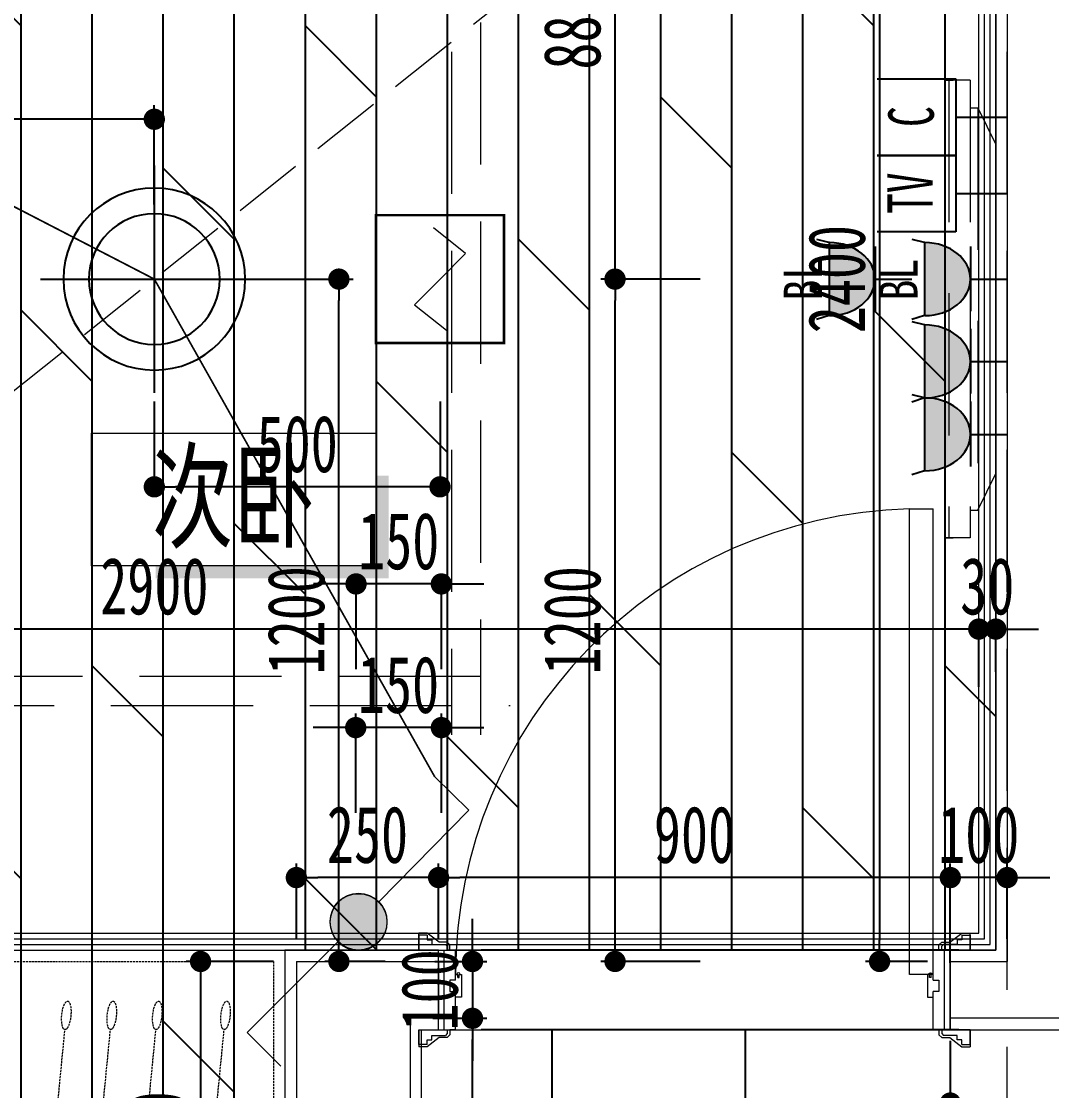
# Model space of a CAD drawing. Header units: millimetres. Extents: x 815519 to 890079, y 147095 to 251022.
# Drawn here: x 871708 to 873520, y 214390 to 216271 of the extents above; entities that cross this region are included whole.
import ezdxf
from ezdxf.enums import TextEntityAlignment as Align

# ---------------------------------------------------------------- set-up
doc = ezdxf.new("R2010")
doc.units = ezdxf.units.MM
doc.header["$LTSCALE"] = 1000
for name, pattern in [('( Hidden )', [0.375, 0.25, -0.125]), ('__DASH', [0.35, 0.25, -0.1]), ('DASH', [0.35, 0.25, -0.1]), ('DASHDOT', [1, 0.5, -0.25, 0, -0.25]), ('HIDDEN2', [0.1875, 0.125, -0.0625])]:
    doc.linetypes.add(name, pattern=pattern)
doc.layers.get('Defpoints').update_dxf_attribs({"color": 1})
for name, color, linetype in [('A-完成面尺寸标注', 53, 'Continuous'), ('EL-插座设备', 11, 'Continuous'), ('EQUIP-消防', 3, 'Continuous'), ('FC-地面分割', 142, 'Continuous'), ('FC-材料分缝', 8, 'Continuous')]:
    doc.layers.add(name, color=color, linetype=linetype)
for name, color, linetype, lineweight in [('A-文字', 50, 'Continuous', 0), ('EL-开关尺寸', 53, 'Continuous', 0), ('EL-开关设备', 140, 'Continuous', 0), ('EL-插座尺寸', 53, 'Continuous', 0), ('EL-线路控制', 11, 'Continuous', 0), ('FC-门槛线', 8, 'Continuous', 0), ('FF-DOOR', 61, 'Continuous', 0), ('FF-固定家具（高位）', 33, 'Continuous', 0), ('FF-活动家具', 33, 'Continuous', 0), ('L-梁', 91, 'DASH', 0), ('RC-天花尺寸', 53, 'Continuous', 0), ('RC-天花灯具', 140, 'Continuous', 0), ('RC-天花灯具尺寸', 53, 'Continuous', 0), ('RC-天花造型', 40, 'Continuous', 0), ('S-WALL', 255, 'Continuous', 0), ('S-装饰完成线', 30, 'Continuous', 0), ('S-门套', 141, 'Continuous', 0)]:
    doc.layers.add(name, color=color, linetype=linetype, lineweight=lineweight)
doc.styles.add('HZ', font='')
doc.styles.get("Standard").update_dxf_attribs({"font": 'gbenor.shx', "bigfont": 'gbcbig.shx'})
doc.styles.add('TH-STYLE1', font='', dxfattribs={"width": 0.7})
doc.styles.add('文字标注', font='')
doc.styles.get('HZ').set_extended_font_data('SimSun')
doc.styles.get('TH-STYLE1').set_extended_font_data('STFangsong')
doc.styles.get('文字标注').set_extended_font_data('SimSun')
doc.dimstyles.new('[布局]1：50', dxfattribs={"dimtxt": 2, "dimasz": 0.75, "dimexe": 0.5, "dimexo": 0.8, "dimgap": 0.5, "dimtad": 1, "dimdec": 0, "dimlfac": 50, "dimrnd": 5, "dimdsep": 46, "dimtxsty": 'TH-STYLE1', "dimblk": 'DOT', "dimcen": 1, "dimdle": 0.5, "dimclrd": 53, "dimclre": 53, "dimclrt": 53, "dimadec": 0, "dimazin": 0, "dimtfac": 1, "dimtdec": 0, "dimtix": 1, "dimtmove": 2, "dimatfit": 3, "dimldrblk": 'HBA_DIMENSION_TICK-天华', "dimfxl": 3, "dimfxlon": 1, "dimarcsym": 0})
doc.dimstyles.new('TH-1：50', dxfattribs={"dimscale": 50, "dimtxt": 2, "dimasz": 0.75, "dimexe": 0.5, "dimexo": 0.8, "dimgap": 0.5, "dimtad": 1, "dimdec": 0, "dimrnd": 5, "dimdsep": 46, "dimtxsty": 'TH-STYLE1', "dimblk": 'DOT', "dimcen": 1, "dimdle": 0.5, "dimclrd": 53, "dimclre": 53, "dimclrt": 2, "dimadec": 0, "dimazin": 2, "dimtfac": 1, "dimtdec": 0, "dimtix": 1, "dimtmove": 2, "dimatfit": 3, "dimldrblk": 'HBA_DIMENSION_TICK-天华', "dimfxl": 3, "dimfxlon": 1, "dimarcsym": 0})
doc.dimstyles.new('TH-[布局]1：50', dxfattribs={"dimscale": 0, "dimtxt": 2, "dimasz": 0.75, "dimexe": 0.3, "dimexo": 0.8, "dimgap": 0.5, "dimtad": 1, "dimdec": 0, "dimrnd": 5, "dimdsep": 46, "dimtxsty": 'TH-STYLE1', "dimblk": 'DOT', "dimcen": 1, "dimdle": 0.5, "dimclrd": 53, "dimclre": 53, "dimclrt": 53, "dimadec": 0, "dimazin": 2, "dimtfac": 1, "dimtdec": 0, "dimtix": 1, "dimtmove": 2, "dimatfit": 3, "dimldrblk": 'HBA_DIMENSION_TICK-天华', "dimfxl": 3, "dimfxlon": 1, "dimarcsym": 0})

# ---------------------------------------------------------------- blocks, each defined once
blk = doc.blocks.new('W')
at = {"layer": 'FF-固定家具（高位）', "linetype": 'DASH', "ltscale": 0.015}
for p, q in [((849720.5, 213437.6), (849689.5, 213757.6)), ((849840.5, 213437.6), (849809.5, 213757.6)), ((849920.5, 213437.6), (849889.5, 213757.6)), ((850000.5, 213437.6), (849969.5, 213757.6)), ((850120.5, 213437.6), (850089.5, 213757.6)), ((850200.5, 213437.6), (850169.5, 213757.6)), ((850280.5, 213437.6), (850249.5, 213757.6)), ((850400.5, 213437.6), (850369.5, 213757.6)), ((850480.5, 213437.6), (850449.5, 213757.6)), ((850560.5, 213437.6), (850529.5, 213757.6)), ((850680.5, 213437.6), (850649.5, 213757.6)), ((850760.5, 213437.6), (850729.5, 213757.6)), ((850840.5, 213437.6), (850809.5, 213757.6)), ((850960.5, 213437.6), (850929.5, 213757.6)), ((851040.5, 213437.6), (851009.5, 213757.6)), ((851120.5, 213437.6), (851089.5, 213757.6)), ((851200.5, 213437.6), (851169.5, 213757.6))]:
    blk.add_line(p, q, dxfattribs=at)
for points in [[(851292.3, 213297.5), (851292.3, 213897.5), (849582.5, 213897.6), (849582.5, 213297.6)], [(851272.3, 213317.5), (851272.3, 213877.5), (849602.5, 213877.6), (849602.5, 213317.6)]]:
    blk.add_lwpolyline(points, close=True, dxfattribs=at)
for points in [[(851272.3, 213607.5), (849602.5, 213607.6)], [(851272.3, 213587.5), (849602.5, 213587.6)]]:
    blk.add_lwpolyline(points, dxfattribs=at)
at = {"layer": 'FF-固定家具（高位）', "linetype": 'DASH', "ltscale": 0.015, "extrusion": (0, 0, -1)}
for centre in [(849687.1, 213782.6), (849807.1, 213782.6), (849887.1, 213782.6), (849967.1, 213782.6), (850087.1, 213782.6), (850167.1, 213782.6), (850247.1, 213782.6), (850367.1, 213782.6), (850447.1, 213782.6), (850527.1, 213782.6), (850647.1, 213782.6), (850727.1, 213782.6), (850807.1, 213782.6), (850927.1, 213782.6), (851007.1, 213782.6), (851087.1, 213782.6), (851167.1, 213782.6), (849722.9, 213412.6), (849842.9, 213412.6), (849922.9, 213412.6), (850002.9, 213412.6), (850122.9, 213412.6), (850202.9, 213412.6), (850282.9, 213412.6), (850402.9, 213412.6), (850482.9, 213412.6), (850562.9, 213412.6), (850682.9, 213412.6), (850762.9, 213412.6), (850842.9, 213412.6), (850962.9, 213412.6), (851042.9, 213412.6), (851122.9, 213412.6), (851202.9, 213412.6)]:
    blk.add_ellipse(centre, major_axis=(-2.4, 25), ratio=0.319095, dxfattribs=at)
blk = doc.blocks.new('A$C59F65D35')
at = {"layer": 'FF-活动家具', "linetype": '( Hidden )'}
for p, q in [((48.5, 58.1), (113.3, 90)), ((691.7, 90), (113.3, 90)), ((756.5, 58.1), (691.7, 90)), ((48.5, 45), (48.5, 58.1)), ((756.5, 58.1), (48.5, 58.1)), ((756.5, 45), (756.5, 58.1)), ((0, 45), (0, 0)), ((805, 45), (0, 45)), ((805, 45), (805, 0)), ((0, 0), (0, 15)), ((805, 7.4), (0, 7.4)), ((805, 0), (805, 15)), ((805, 0), (0, 0))]:
    blk.add_line(p, q, dxfattribs=at)
blk = doc.blocks.new('A$C071256C4')
at = {"layer": 'FF-活动家具', "ltscale": 2, "xscale": -1, "rotation": 180}
blk.add_blockref('A$C59F65D35', (0, 90), dxfattribs=at)
blk = doc.blocks.new('A$C0F4F02FF')
at = {"layer": 'FF-活动家具', "linetype": 'DASH'}
for p, q in [((51.3, 2102.1, 0), (51.3, 0, 0)), ((102.6, 52.1, 0), (102.6, 2052.1, 0)), ((1551.3, 103.4, 0), (0, 103.4, 0)), ((1602.6, 52.1, 0), (0, 52.1, 0))]:
    blk.add_line(p, q, dxfattribs=at)
blk = doc.blocks.new('*U50')
at = {"layer": 'S-门套', "ltscale": 0.3}
for p, q in [((25, 300), (10, 300)), ((10, 270), (10, 300)), ((10, 296), (10, 270)), ((25, 296), (10, 296)), ((10, 270), (10, 296)), ((22.6, 296), (22.6, 296)), ((46.1, 284), (25, 300)), ((25, 296), (25, 288)), ((25, 288), (33, 288)), ((33, 288), (33, 280)), ((60, 284), (46.1, 284)), ((65, 279), (60, 284)), ((10, 270), (60, 270)), ((10, 270), (65, 270)), ((33, 280), (57, 280)), ((45, 130), (45, 270)), ((55, 130), (55, 270)), ((60, 277), (57, 280)), ((60, 270), (60, 277)), ((65, 270), (65, 279)), ((75, 270), (65, 270)), ((75, 217), (75, 270)), ((75, 227), (78.6, 227)), ((78.6, 222), (78.6, 227)), ((81.4, 227), (85, 227)), ((81.4, 222), (81.4, 227)), ((85, 227), (85, 187)), ((65, 217), (65, 197)), ((75, 217), (65, 217)), ((78.6, 222), (81.4, 222)), ((65, 197), (75, 197)), ((75, 130), (75, 197)), ((85, 187), (75, 187)), ((10, 130), (10, 100)), ((10, 130), (60, 130)), ((10, 104), (10, 130)), ((10, 130), (65, 130)), ((10, 130), (10, 104)), ((46.1, 116), (25, 100)), ((33, 112), (33, 120)), ((33, 120), (57, 120)), ((60, 116), (46.1, 116)), ((60, 123), (57, 120)), ((60, 130), (60, 123)), ((65, 121), (60, 116)), ((75, 130), (65, 130)), ((65, 130), (65, 121)), ((25, 104), (10, 104)), ((25, 100), (10, 100)), ((22.6, 104), (22.6, 104)), ((25, 104), (25, 112)), ((25, 112), (33, 112))]:
    blk.add_line(p, q, dxfattribs=at)
blk.add_arc((80, 227), 3, 0, 180, dxfattribs=at)
blk = doc.blocks.new('*U49')
at = {"layer": 'S-门套', "ltscale": 0.3}
for p, q in [((25, 300), (10, 300)), ((10, 270), (10, 300)), ((10, 296), (10, 270)), ((25, 296), (10, 296)), ((10, 270), (10, 296)), ((22.6, 296), (22.6, 296)), ((46.1, 284), (25, 300)), ((25, 296), (25, 288)), ((25, 288), (33, 288)), ((33, 288), (33, 280)), ((60, 284), (46.1, 284)), ((65, 279), (60, 284)), ((10, 270), (60, 270)), ((10, 270), (65, 270)), ((33, 280), (57, 280)), ((45, 130), (45, 270)), ((55, 130), (55, 270)), ((60, 277), (57, 280)), ((60, 270), (60, 277)), ((65, 270), (65, 279)), ((75, 270), (65, 270)), ((75, 217), (75, 270)), ((75, 227), (78.6, 227)), ((78.6, 222), (78.6, 227)), ((81.4, 227), (85, 227)), ((81.4, 222), (81.4, 227)), ((85, 227), (85, 187)), ((65, 217), (65, 197)), ((75, 217), (65, 217)), ((78.6, 222), (81.4, 222)), ((65, 197), (75, 197)), ((75, 130), (75, 197)), ((85, 187), (75, 187)), ((10, 130), (10, 100)), ((10, 130), (60, 130)), ((10, 104), (10, 130)), ((10, 130), (65, 130)), ((10, 130), (10, 104)), ((46.1, 116), (25, 100)), ((33, 112), (33, 120)), ((33, 120), (57, 120)), ((60, 116), (46.1, 116)), ((60, 123), (57, 120)), ((60, 130), (60, 123)), ((65, 121), (60, 116)), ((75, 130), (65, 130)), ((65, 130), (65, 121)), ((25, 104), (10, 104)), ((25, 100), (10, 100)), ((22.6, 104), (22.6, 104)), ((25, 104), (25, 112)), ((25, 112), (33, 112))]:
    blk.add_line(p, q, dxfattribs=at)
blk.add_arc((80, 227), 3, 0, 180, dxfattribs=at)
blk = doc.blocks.new('$DorLib2D$00000001')
for p, q in [((0.45, 0.975), (0.5, 0.975)), ((0.45, 0), (0.45, 0.975)), ((0.5, 0), (0.5, 0.975)), ((0.5, 0), (0.45, 0))]:
    blk.add_line(p, q)
at = {"lineweight": 13}
blk.add_arc((0.475, 0), 0.975, 91.4693, 180, dxfattribs=at)
blk = doc.blocks.new('A$C0A6165FC')
at = {"layer": 'RC-天花灯具', "color": 8, "lineweight": -2}
for p, q in [((200, 400), (200, 0)), ((400, 200), (0, 200))]:
    blk.add_line(p, q, dxfattribs=at)
at = {"layer": 'RC-天花灯具', "lineweight": -2}
blk.add_circle((200, 200), 160, dxfattribs=at)
at = {"layer": 'RC-天花灯具', "color": 8, "lineweight": -2}
blk.add_circle((200, 200), 115, dxfattribs=at)
blk = doc.blocks.new('*U551')
at = {"ltscale": 0.3}
h = blk.add_hatch(color=256, dxfattribs=at)
h.dxf.hatch_style = 1
edge = h.paths.add_edge_path()
edge.add_arc((0, 0), 50, 0, 360)
for p, q in [((195.9, 194.1), (136.6, 253.4)), ((36.2, 34.5), (195.9, 194.1))]:
    blk.add_line(p, q, dxfattribs=at)
blk.add_circle((0, 0), 50, dxfattribs=at)
blk = doc.blocks.new('wgwegwevberr')
at = {"layer": 'L-梁', "linetype": 'DASH'}
blk.add_line((848312.3, 139443.9), (848312.3, 145743.9), dxfattribs=at)
blk = doc.blocks.new('_Dot')
at = {"color": 33, "linetype": 'ByBlock', "lineweight": -2}
blk.add_line((-0.5, 0), (-1, 0), dxfattribs=at)
at = {"color": 33, "linetype": 'ByBlock', "const_width": 0.5}
blk.add_lwpolyline([(-0.25, 0, 1), (0.25, 0, 1)], format="xyb", close=True, dxfattribs=at)
blk = doc.blocks.new('*D1053')
at = {"layer": 'Defpoints', "color": 0, "transparency": 16777216}
for p in [(872752.1, 215817.5), (873441.8, 215817.5), (873421.8, 214617.5, 6.9)]:
    blk.add_point(p, dxfattribs=at)
at = {"layer": 'EL-插座尺寸', "color": 53, "lineweight": -2, "transparency": 16777216}
for p, q in [((872902.1, 215817.5), (872727.1, 215817.5)), ((872752.1, 214655), (872752.1, 215780)), ((872902.1, 214617.5), (872727.1, 214617.5))]:
    blk.add_line(p, q, dxfattribs=at)
at = {"layer": 'EL-插座尺寸', "color": 53, "lineweight": -2, "transparency": 16777216, "xscale": 37.5, "yscale": 37.5, "zscale": 37.5}
for p, rotation in [((872752.1, 215817.5), 90), ((872752.1, 214617.5), 270)]:
    blk.add_blockref('_Dot', p, dxfattribs=dict(at, rotation=rotation))
at = {"layer": 'EL-插座尺寸', "color": 2, "transparency": 16777216, "insert": (872677.1, 215217.5), "char_height": 100, "attachment_point": 5, "rotation": 90, "style": 'TH-STYLE1'}
blk.add_mtext('1200', dxfattribs=at)
blk = doc.blocks.new('HBA_DIMENSION_TICK-天华')
at = {"color": 50, "linetype": 'ByBlock'}
for points in [[(-72.714, 62.307), (-54.906, 79.963), (-12, -0.037), (0, 0)], [(-72.714, -62.307), (-54.906, -79.963), (-12, 0.037), (0, 0)]]:
    blk.add_solid(points, dxfattribs=at)
blk = doc.blocks.new('*D1060')
at = {"layer": 'Defpoints', "color": 0, "transparency": 16777216}
for p in [(873839.3, 214601.5, 6.9), (873341.8, 214517.5), (873341.8, 213985.1)]:
    blk.add_point(p, dxfattribs=at)
at = {"layer": 'EL-插座尺寸', "color": 53, "lineweight": -2, "transparency": 16777216}
for p, q in [((873341.8, 214135.1), (873341.8, 213960.1)), ((873839.3, 214135.1), (873839.3, 213960.1)), ((873801.8, 213985.1), (873379.3, 213985.1))]:
    blk.add_line(p, q, dxfattribs=at)
at = {"layer": 'EL-插座尺寸', "color": 53, "lineweight": -2, "transparency": 16777216, "xscale": 37.5, "yscale": 37.5, "zscale": 37.5, "rotation": 180}
blk.add_blockref('_Dot', (873341.8, 213985.1), dxfattribs=at)
at = {"layer": 'EL-插座尺寸', "color": 53, "lineweight": -2, "transparency": 16777216, "xscale": 37.5, "yscale": 37.5, "zscale": 37.5}
blk.add_blockref('_Dot', (873839.3, 213985.1), dxfattribs=at)
at = {"layer": 'EL-插座尺寸', "color": 2, "transparency": 16777216, "insert": (873616.8, 214066), "char_height": 100, "attachment_point": 5, "style": 'TH-STYLE1'}
blk.add_mtext('EQ', dxfattribs=at)
blk = doc.blocks.new('*D1072')
at = {"layer": 'Defpoints', "color": 0, "transparency": 16777216}
for p in [(872752.1, 216697.5), (873421.8, 216697.5), (873441.8, 215817.5, -6.9)]:
    blk.add_point(p, dxfattribs=at)
at = {"layer": 'EL-插座尺寸', "color": 53, "lineweight": -2, "transparency": 16777216}
for p, q in [((872902.1, 216697.5), (872727.1, 216697.5)), ((872752.1, 215855), (872752.1, 216660)), ((872902.1, 215817.5), (872727.1, 215817.5))]:
    blk.add_line(p, q, dxfattribs=at)
at = {"layer": 'EL-插座尺寸', "color": 53, "lineweight": -2, "transparency": 16777216, "xscale": 37.5, "yscale": 37.5, "zscale": 37.5}
for p, rotation in [((872752.1, 216697.5), 90), ((872752.1, 215817.5), 270)]:
    blk.add_blockref('_Dot', p, dxfattribs=dict(at, rotation=rotation))
at = {"layer": 'EL-插座尺寸', "color": 2, "transparency": 16777216, "insert": (872677.1, 216257.5), "char_height": 100, "attachment_point": 5, "rotation": 90, "style": 'TH-STYLE1'}
blk.add_mtext('880', dxfattribs=at)
blk = doc.blocks.new('*U222')
at = {"color": 140}
blk.add_lwpolyline([(-5.406, -2.338), (4.594, -2.338), (4.594, 2.328), (-5.406, 2.328), (-5.406, -2.338)], dxfattribs=at)
at = {"color": 140, "ltscale": 4}
for points in [[(-5.406, 0.828), (-5.856, 0.828), (-5.406, -2.338), (-5.856, -2.788)], [(2.344, -2.338), (2.344, -2.788), (-5.406, -2.338), (-5.856, -2.788)]]:
    blk.add_solid(points, dxfattribs=at)
at = {"color": 2, "ltscale": 4, "style": 'TH-STYLE1', "width": 0.7, "flags": 8}
blk.add_attdef('功能区文字', text='', height=2.5, dxfattribs=at).set_placement((-0.406, 0.099), align=Align.MIDDLE_CENTER)
blk = doc.blocks.new('*D1152')
at = {"layer": 'A-完成面尺寸标注', "color": 53, "lineweight": -2, "ltscale": 0.5, "transparency": 16777216}
for p, q in [((872431.6, 214517.5), (872526.4, 214517.5)), ((872501.4, 213455), (872501.4, 214480)), ((872431.6, 213417.5), (872526.4, 213417.5))]:
    blk.add_line(p, q, dxfattribs=at)
at = {"layer": 'Defpoints', "color": 0, "ltscale": 0.5, "transparency": 16777216}
for p in [(872391.6, 214517.5, 6.9), (872501.4, 214517.5), (872391.6, 213417.5, 6.9)]:
    blk.add_point(p, dxfattribs=at)
at = {"layer": 'A-完成面尺寸标注', "color": 53, "lineweight": -2, "ltscale": 0.5, "transparency": 16777216, "xscale": 37.49999999999999, "yscale": 37.49999999999999, "zscale": 37.49999999999999}
for p, rotation in [((872501.4, 214517.5), 90), ((872501.4, 213417.5), 270)]:
    blk.add_blockref('_Dot', p, dxfattribs=dict(at, rotation=rotation))
at = {"layer": 'A-完成面尺寸标注', "color": 53, "ltscale": 0.5, "transparency": 16777216, "insert": (872426.4, 213967.5), "char_height": 100, "attachment_point": 5, "rotation": 90, "style": 'TH-STYLE1'}
blk.add_mtext('1100', dxfattribs=at)
blk = doc.blocks.new('*D1153')
at = {"layer": 'A-完成面尺寸标注', "color": 53, "lineweight": -2, "ltscale": 0.5, "transparency": 16777216}
for p, q in [((872191.6, 214657.5), (872191.6, 214790)), ((872441.8, 214657.5), (872441.8, 214790)), ((872404.3, 214765), (872229.1, 214765))]:
    blk.add_line(p, q, dxfattribs=at)
at = {"layer": 'Defpoints', "color": 0, "ltscale": 0.5, "transparency": 16777216}
for p in [(872191.6, 214765), (872191.6, 214617.5, 6.9), (872441.8, 214617.5, 6.9)]:
    blk.add_point(p, dxfattribs=at)
at = {"layer": 'A-完成面尺寸标注', "color": 53, "lineweight": -2, "ltscale": 0.5, "transparency": 16777216, "xscale": 37.49999999999999, "yscale": 37.49999999999999, "zscale": 37.49999999999999, "rotation": 180}
blk.add_blockref('_Dot', (872191.6, 214765), dxfattribs=at)
at = {"layer": 'A-完成面尺寸标注', "color": 53, "lineweight": -2, "ltscale": 0.5, "transparency": 16777216, "xscale": 37.49999999999999, "yscale": 37.49999999999999, "zscale": 37.49999999999999}
blk.add_blockref('_Dot', (872441.8, 214765), dxfattribs=at)
at = {"layer": 'A-完成面尺寸标注', "color": 53, "ltscale": 0.5, "transparency": 16777216, "insert": (872316.7, 214840), "char_height": 100, "attachment_point": 5, "style": 'TH-STYLE1'}
blk.add_mtext('250', dxfattribs=at)
blk = doc.blocks.new('*D1154')
at = {"layer": 'A-完成面尺寸标注', "color": 53, "lineweight": -2, "ltscale": 0.5, "transparency": 16777216}
for p, q in [((872151.6, 214617.5), (871998.1, 214617.5)), ((872023.1, 214580), (872023.1, 214055)), ((872151.6, 214017.5), (871998.1, 214017.5))]:
    blk.add_line(p, q, dxfattribs=at)
at = {"layer": 'Defpoints', "color": 0, "ltscale": 0.5, "transparency": 16777216}
for p in [(872191.6, 214617.5, 6.9), (872023.1, 214017.5), (872191.6, 214017.5, 6.9)]:
    blk.add_point(p, dxfattribs=at)
at = {"layer": 'A-完成面尺寸标注', "color": 53, "lineweight": -2, "ltscale": 0.5, "transparency": 16777216, "xscale": 37.49999999999999, "yscale": 37.49999999999999, "zscale": 37.49999999999999}
for p, rotation in [((872023.1, 214617.5), 90), ((872023.1, 214017.5), 270)]:
    blk.add_blockref('_Dot', p, dxfattribs=dict(at, rotation=rotation))
at = {"layer": 'A-完成面尺寸标注', "color": 53, "ltscale": 0.5, "transparency": 16777216, "insert": (871948.1, 214317.5), "char_height": 100, "attachment_point": 5, "rotation": 90, "style": 'TH-STYLE1'}
blk.add_mtext('600', dxfattribs=at)
blk = doc.blocks.new('*D1158')
at = {"layer": 'A-完成面尺寸标注', "color": 53, "lineweight": -2, "ltscale": 0.5, "transparency": 16777216}
for p, q in [((873337, 217017.5), (873192.4, 217017.5)), ((873217.4, 216980), (873217.4, 214655)), ((873301.8, 214617.5), (873192.4, 214617.5))]:
    blk.add_line(p, q, dxfattribs=at)
at = {"layer": 'Defpoints', "color": 0, "ltscale": 0.5, "transparency": 16777216}
for p in [(873377, 217017.5, 6.9), (873217.4, 214617.5), (873341.8, 214617.5)]:
    blk.add_point(p, dxfattribs=at)
at = {"layer": 'A-完成面尺寸标注', "color": 53, "lineweight": -2, "ltscale": 0.5, "transparency": 16777216, "xscale": 37.49999999999999, "yscale": 37.49999999999999, "zscale": 37.49999999999999}
for p, rotation in [((873217.4, 217017.5), 90), ((873217.4, 214617.5), 270)]:
    blk.add_blockref('_Dot', p, dxfattribs=dict(at, rotation=rotation))
at = {"layer": 'A-完成面尺寸标注', "color": 53, "ltscale": 0.5, "transparency": 16777216, "insert": (873142.4, 215817.5), "char_height": 100, "attachment_point": 5, "rotation": 90, "style": 'TH-STYLE1'}
blk.add_mtext('2400', dxfattribs=at)
blk = doc.blocks.new('*D1159')
at = {"layer": 'A-完成面尺寸标注', "color": 53, "lineweight": -2, "ltscale": 0.5, "transparency": 16777216}
for p, q in [((873341.8, 214615.3), (873341.8, 214790)), ((873441.8, 214657.4), (873441.8, 214790)), ((873304.3, 214765), (873266.8, 214765)), ((873441.8, 214765), (873341.8, 214765)), ((873479.3, 214765), (873516.8, 214765))]:
    blk.add_line(p, q, dxfattribs=at)
at = {"layer": 'Defpoints', "color": 0, "ltscale": 0.5, "transparency": 16777216}
for p in [(873341.8, 214765), (873441.8, 214617.5, 13.8), (873341.8, 214567.5, 13.8)]:
    blk.add_point(p, dxfattribs=at)
at = {"layer": 'A-完成面尺寸标注', "color": 53, "lineweight": -2, "ltscale": 0.5, "transparency": 16777216, "xscale": 37.49999999999999, "yscale": 37.49999999999999, "zscale": 37.49999999999999}
blk.add_blockref('_Dot', (873341.8, 214765), dxfattribs=at)
at = {"layer": 'A-完成面尺寸标注', "color": 53, "lineweight": -2, "ltscale": 0.5, "transparency": 16777216, "xscale": 37.49999999999999, "yscale": 37.49999999999999, "zscale": 37.49999999999999, "rotation": 180}
blk.add_blockref('_Dot', (873441.8, 214765), dxfattribs=at)
at = {"layer": 'A-完成面尺寸标注', "color": 53, "ltscale": 0.5, "transparency": 16777216, "insert": (873391.8, 214840), "char_height": 100, "attachment_point": 5, "style": 'TH-STYLE1'}
blk.add_mtext('100', dxfattribs=at)
blk = doc.blocks.new('*D1160')
at = {"layer": 'A-完成面尺寸标注', "color": 53, "lineweight": -2, "ltscale": 0.5, "transparency": 16777216}
for p, q in [((872501.4, 214655), (872501.4, 214692.5)), ((872435.4, 214617.5), (872526.4, 214617.5)), ((872501.4, 214617.5), (872501.4, 214517.5)), ((872431.6, 214517.5), (872526.4, 214517.5)), ((872501.4, 214480), (872501.4, 214442.5))]:
    blk.add_line(p, q, dxfattribs=at)
at = {"layer": 'Defpoints', "color": 0, "ltscale": 0.5, "transparency": 16777216}
for p in [(872395.5, 214617.5, 6.9), (872391.6, 214517.5, 6.9), (872501.4, 214517.5)]:
    blk.add_point(p, dxfattribs=at)
at = {"layer": 'A-完成面尺寸标注', "color": 53, "lineweight": -2, "ltscale": 0.5, "transparency": 16777216, "xscale": 37.49999999999999, "yscale": 37.49999999999999, "zscale": 37.49999999999999}
for p, rotation in [((872501.4, 214617.5), 270), ((872501.4, 214517.5), 90)]:
    blk.add_blockref('_Dot', p, dxfattribs=dict(at, rotation=rotation))
at = {"layer": 'A-完成面尺寸标注', "color": 53, "ltscale": 0.5, "transparency": 16777216, "insert": (872426.4, 214567.5), "char_height": 100, "attachment_point": 5, "rotation": 90, "style": 'TH-STYLE1'}
blk.add_mtext('100', dxfattribs=at)
blk = doc.blocks.new('*D1161')
at = {"layer": 'A-完成面尺寸标注', "color": 53, "lineweight": -2, "ltscale": 0.5, "transparency": 16777216}
for p, q in [((873341.8, 214477.6), (873341.8, 214343.5)), ((874291.8, 214477.6), (874291.8, 214343.5)), ((873379.3, 214368.5), (874254.3, 214368.5))]:
    blk.add_line(p, q, dxfattribs=at)
at = {"layer": 'Defpoints', "color": 0, "ltscale": 0.5, "transparency": 16777216}
for p in [(873341.8, 214517.5, 6.9), (874291.8, 214517.5, 6.9), (874291.8, 214368.5)]:
    blk.add_point(p, dxfattribs=at)
at = {"layer": 'A-完成面尺寸标注', "color": 53, "lineweight": -2, "ltscale": 0.5, "transparency": 16777216, "xscale": 37.49999999999999, "yscale": 37.49999999999999, "zscale": 37.49999999999999, "rotation": 180}
blk.add_blockref('_Dot', (873341.8, 214368.5), dxfattribs=at)
at = {"layer": 'A-完成面尺寸标注', "color": 53, "lineweight": -2, "ltscale": 0.5, "transparency": 16777216, "xscale": 37.49999999999999, "yscale": 37.49999999999999, "zscale": 37.49999999999999}
blk.add_blockref('_Dot', (874291.8, 214368.5), dxfattribs=at)
at = {"layer": 'A-完成面尺寸标注', "color": 53, "ltscale": 0.5, "transparency": 16777216, "insert": (873816.8, 214443.5), "char_height": 100, "attachment_point": 5, "style": 'TH-STYLE1'}
blk.add_mtext('950', dxfattribs=at)
blk = doc.blocks.new('*D1256')
at = {"layer": 'Defpoints', "color": 0, "ltscale": 0.5, "transparency": 16777216}
for p in [(870491.8, 215202), (870491.8, 215082.3), (873391.8, 215060.5)]:
    blk.add_point(p, dxfattribs=at)
at = {"layer": 'RC-天花尺寸', "color": 53, "lineweight": -2, "ltscale": 0.5, "transparency": 16777216}
for p, q in [((870491.8, 215122.3), (870491.8, 215217)), ((873391.8, 215100.5), (873391.8, 215217)), ((873354.3, 215202), (870529.3, 215202))]:
    blk.add_line(p, q, dxfattribs=at)
at = {"layer": 'RC-天花尺寸', "color": 53, "lineweight": -2, "ltscale": 0.5, "transparency": 16777216, "xscale": 37.49999999999999, "yscale": 37.49999999999999, "zscale": 37.49999999999999, "rotation": 180}
blk.add_blockref('_Dot', (870491.8, 215202), dxfattribs=at)
at = {"layer": 'RC-天花尺寸', "color": 53, "lineweight": -2, "ltscale": 0.5, "transparency": 16777216, "xscale": 37.49999999999999, "yscale": 37.49999999999999, "zscale": 37.49999999999999}
blk.add_blockref('_Dot', (873391.8, 215202), dxfattribs=at)
at = {"layer": 'RC-天花尺寸', "color": 53, "ltscale": 0.5, "transparency": 16777216, "insert": (871941.8, 215277), "char_height": 100, "attachment_point": 5, "style": 'TH-STYLE1'}
blk.add_mtext('2900', dxfattribs=at)
blk = doc.blocks.new('*D1390')
at = {"layer": 'Defpoints', "color": 0, "ltscale": 0.5, "transparency": 16777216}
for p in [(870441.8, 216098.6), (870441.8, 215817.5, 6.9), (871941.8, 215817.5)]:
    blk.add_point(p, dxfattribs=at)
at = {"layer": 'RC-天花灯具尺寸', "color": 53, "lineweight": -2, "ltscale": 0.5, "transparency": 16777216}
for p, q in [((870441.8, 215948.7), (870441.8, 216123.6)), ((871941.8, 215948.6), (871941.8, 216123.6)), ((871904.3, 216098.6), (870479.3, 216098.6))]:
    blk.add_line(p, q, dxfattribs=at)
at = {"layer": 'RC-天花灯具尺寸', "color": 53, "lineweight": -2, "ltscale": 0.5, "transparency": 16777216, "xscale": 37.49999999999999, "yscale": 37.49999999999999, "zscale": 37.49999999999999, "rotation": 180}
blk.add_blockref('_Dot', (870441.8, 216098.6), dxfattribs=at)
at = {"layer": 'RC-天花灯具尺寸', "color": 53, "lineweight": -2, "ltscale": 0.5, "transparency": 16777216, "xscale": 37.49999999999999, "yscale": 37.49999999999999, "zscale": 37.49999999999999}
blk.add_blockref('_Dot', (871941.8, 216098.6), dxfattribs=at)
at = {"layer": 'RC-天花灯具尺寸', "color": 53, "ltscale": 0.5, "transparency": 16777216, "insert": (871191.8, 216173.6), "char_height": 100, "attachment_point": 5, "style": 'TH-STYLE1'}
blk.add_mtext('1500', dxfattribs=at)
blk = doc.blocks.new('*D1391')
at = {"layer": 'Defpoints', "color": 0, "ltscale": 0.5, "transparency": 16777216}
for p in [(871941.8, 215817.5), (872266.4, 215817.5), (872388, 214617.5, 6.9)]:
    blk.add_point(p, dxfattribs=at)
at = {"layer": 'RC-天花灯具尺寸', "color": 53, "lineweight": -2, "ltscale": 0.5, "transparency": 16777216}
for p, q in [((872116.4, 215817.5), (872291.4, 215817.5)), ((872266.4, 214655), (872266.4, 215780)), ((872348, 214617.5), (872241.4, 214617.5))]:
    blk.add_line(p, q, dxfattribs=at)
at = {"layer": 'RC-天花灯具尺寸', "color": 53, "lineweight": -2, "ltscale": 0.5, "transparency": 16777216, "xscale": 37.49999999999999, "yscale": 37.49999999999999, "zscale": 37.49999999999999}
for p, rotation in [((872266.4, 215817.5), 90), ((872266.4, 214617.5), 270)]:
    blk.add_blockref('_Dot', p, dxfattribs=dict(at, rotation=rotation))
at = {"layer": 'RC-天花灯具尺寸', "color": 53, "ltscale": 0.5, "transparency": 16777216, "insert": (872191.4, 215217.5), "char_height": 100, "attachment_point": 5, "rotation": 90, "style": 'TH-STYLE1'}
blk.add_mtext('1200', dxfattribs=at)
blk = doc.blocks.new('A$C0F24531A')
at = {"layer": 'EL-插座设备'}
blk.add_hatch(color=11, dxfattribs=at).paths.add_polyline_path([(-2.977, 5.372, 0.998307), (2.976, 5.372)])
at = {"layer": 'EL-插座设备', "color": 11}
for p, q in [((-2.977, 5.397), (-3.309, 6.215)), ((2.976, 5.406), (3.223, 6.198)), ((-2.977, 5.372), (2.976, 5.372)), ((2.976, 5.372), (2.976, 5.406)), ((2.672, 2.391), (-2.628, 2.391)), ((0, 2.401), (0, 0))]:
    blk.add_line(p, q, dxfattribs=at)
blk.add_arc((-0.001, 5.377), 2.976, 180.09681, 359.90268, dxfattribs=at)
blk = doc.blocks.new('A$C43BA3555')
at = {"layer": 'EL-插座设备', "color": 11, "xscale": 42.42424242361449, "yscale": 42.42424242361449, "zscale": 42.42424242361449, "rotation": 180}
blk.add_blockref('A$C0F24531A', (0, 0), dxfattribs=at)
at = {"layer": 'EL-插座设备', "color": 11, "style": '文字标注'}
blk.add_attdef('F', (-32.4, -348.7), '', height=106.1, dxfattribs=at)
blk = doc.blocks.new('A$C66266C87')
at = {"layer": 'EL-插座设备'}
for p, q in [((0, 1.131), (0, 2.859)), ((3.36, 2.859), (3.36, 1.131)), ((3.36, 1.131), (0, 1.131)), ((1.68, 1.131), (1.68, 0))]:
    blk.add_line(p, q, dxfattribs=at)
at = {"layer": 'EL-插座设备', "style": 'HZ', "width": 0.8}
blk.add_attdef('OUT', (0.558, 1.476), '', height=1.12, dxfattribs=at)
blk = doc.blocks.new('*D1419')
at = {"layer": 'A-完成面尺寸标注', "color": 53, "lineweight": -2, "ltscale": 0.5, "transparency": 16777216}
for p, q in [((872441.8, 214657.5), (872441.8, 214780)), ((873304.3, 214765), (872479.3, 214765)), ((873341.8, 214615.1), (873341.8, 214780))]:
    blk.add_line(p, q, dxfattribs=at)
at = {"layer": 'Defpoints', "color": 0, "ltscale": 0.5, "transparency": 16777216}
for p in [(872441.8, 214765), (872441.8, 214617.5, 6.9), (873341.8, 214567.5, 6.9)]:
    blk.add_point(p, dxfattribs=at)
at = {"layer": 'A-完成面尺寸标注', "color": 53, "lineweight": -2, "ltscale": 0.5, "transparency": 16777216, "xscale": 37.50000050757678, "yscale": 37.50000050757678, "zscale": 37.50000050757678, "rotation": 180}
blk.add_blockref('_Dot', (872441.8, 214765), dxfattribs=at)
at = {"layer": 'A-完成面尺寸标注', "color": 53, "lineweight": -2, "ltscale": 0.5, "transparency": 16777216, "xscale": 37.50000050757678, "yscale": 37.50000050757678, "zscale": 37.50000050757678}
blk.add_blockref('_Dot', (873341.8, 214765), dxfattribs=at)
at = {"layer": 'A-完成面尺寸标注', "color": 53, "ltscale": 0.5, "transparency": 16777216, "insert": (872891.8, 214840), "char_height": 100, "attachment_point": 5, "style": 'TH-STYLE1'}
blk.add_mtext('900', dxfattribs=at)
blk = doc.blocks.new('A$C04D951FC')
at = {"layer": 'RC-天花灯具'}
for p, q in [((-4.5, 4.5), (-4.5, 0)), ((0, 0), (0, 4.5)), ((-3.15, 3.15), (-2.025, 4.05)), ((-2.25, 2.25), (-3.15, 3.15)), ((-2.25, 2.25), (-1.35, 1.35)), ((-1.35, 1.35), (-2.475, 0.45)), ((-4.5, 0), (0, 0))]:
    blk.add_line(p, q, dxfattribs=at)
at = {"layer": 'RC-天花灯具', "const_width": 0.09}
blk.add_lwpolyline([(-4.5, 4.5), (0, 4.5), (0, 0), (-4.5, 0), (-4.5, 4.5), (0, 4.5)], dxfattribs=at)
at = {"layer": 'RC-天花灯具'}
for p in [(-4.5, 2.25), (0, 2.25), (-2.25, 0)]:
    blk.add_point(p, dxfattribs=at)
at = {"layer": 'RC-天花灯具', "flags": 1}
blk.add_attdef('A', text='', height=0.00009, dxfattribs=at).set_placement((-2.25, 2.25), align=Align.MIDDLE_CENTER)
blk = doc.blocks.new('*D1423')
at = {"layer": 'Defpoints', "color": 0, "ltscale": 0.5, "transparency": 16777216}
for p in [(871941.8, 215817.5), (872444.3, 215817.5), (871941.8, 215452.2)]:
    blk.add_point(p, dxfattribs=at)
at = {"layer": 'EQUIP-消防', "color": 53, "lineweight": -2, "ltscale": 0.5, "transparency": 16777216}
for p, q in [((871941.8, 215602.2), (871941.8, 215437.2)), ((872444.3, 215602.2), (872444.3, 215437.2)), ((872406.8, 215452.2), (871979.3, 215452.2))]:
    blk.add_line(p, q, dxfattribs=at)
at = {"layer": 'EQUIP-消防', "color": 53, "lineweight": -2, "ltscale": 0.5, "transparency": 16777216, "xscale": 37.49999999999999, "yscale": 37.49999999999999, "zscale": 37.49999999999999, "rotation": 180}
blk.add_blockref('_Dot', (871941.8, 215452.2), dxfattribs=at)
at = {"layer": 'EQUIP-消防', "color": 53, "lineweight": -2, "ltscale": 0.5, "transparency": 16777216, "xscale": 37.49999999999999, "yscale": 37.49999999999999, "zscale": 37.49999999999999}
blk.add_blockref('_Dot', (872444.3, 215452.2), dxfattribs=at)
at = {"layer": 'EQUIP-消防', "color": 53, "ltscale": 0.5, "transparency": 16777216, "insert": (872193.1, 215527.2), "char_height": 100, "attachment_point": 5, "style": 'TH-STYLE1'}
blk.add_mtext('500', dxfattribs=at)
blk = doc.blocks.new('*D1429')
at = {"layer": 'Defpoints', "color": 0, "ltscale": 0.5, "transparency": 16777216}
for p in [(872296, 215028.7), (872296, 214686.6), (872446.6, 214617.5)]:
    blk.add_point(p, dxfattribs=at)
at = {"layer": 'EL-插座尺寸', "color": 53, "lineweight": -2, "ltscale": 0.5, "transparency": 16777216}
for p, q in [((872296, 214878.7), (872296, 215053.7)), ((872446.6, 214878.7), (872446.6, 215053.7)), ((872258.5, 215028.7), (872221, 215028.7)), ((872446.6, 215028.7), (872296, 215028.7)), ((872484.1, 215028.7), (872521.6, 215028.7))]:
    blk.add_line(p, q, dxfattribs=at)
at = {"layer": 'EL-插座尺寸', "color": 53, "lineweight": -2, "ltscale": 0.5, "transparency": 16777216, "xscale": 37.5, "yscale": 37.5, "zscale": 37.5}
blk.add_blockref('_Dot', (872296, 215028.7), dxfattribs=at)
at = {"layer": 'EL-插座尺寸', "color": 53, "lineweight": -2, "ltscale": 0.5, "transparency": 16777216, "xscale": 37.5, "yscale": 37.5, "zscale": 37.5, "rotation": 180}
blk.add_blockref('_Dot', (872446.6, 215028.7), dxfattribs=at)
at = {"layer": 'EL-插座尺寸', "color": 2, "ltscale": 0.5, "transparency": 16777216, "insert": (872371.3, 215103.7), "char_height": 100, "attachment_point": 5, "style": 'TH-STYLE1'}
blk.add_mtext('150', dxfattribs=at)
blk = doc.blocks.new('*D1445')
at = {"layer": 'Defpoints', "color": 0, "ltscale": 0.5, "transparency": 16777216}
for p in [(873421.8, 215202), (873421.8, 215087), (873391.8, 215060.5)]:
    blk.add_point(p, dxfattribs=at)
at = {"layer": 'RC-天花尺寸', "color": 53, "lineweight": -2, "ltscale": 0.5, "transparency": 16777216}
for p, q in [((873391.8, 215100.5), (873391.8, 215217)), ((873421.8, 215127), (873421.8, 215217)), ((873354.3, 215202), (873316.8, 215202)), ((873391.8, 215202), (873421.8, 215202)), ((873459.3, 215202), (873496.8, 215202))]:
    blk.add_line(p, q, dxfattribs=at)
at = {"layer": 'RC-天花尺寸', "color": 53, "lineweight": -2, "ltscale": 0.5, "transparency": 16777216, "xscale": 37.49999999999999, "yscale": 37.49999999999999, "zscale": 37.49999999999999}
blk.add_blockref('_Dot', (873391.8, 215202), dxfattribs=at)
at = {"layer": 'RC-天花尺寸', "color": 53, "lineweight": -2, "ltscale": 0.5, "transparency": 16777216, "xscale": 37.49999999999999, "yscale": 37.49999999999999, "zscale": 37.49999999999999, "rotation": 180}
blk.add_blockref('_Dot', (873421.8, 215202), dxfattribs=at)
at = {"layer": 'RC-天花尺寸', "color": 53, "ltscale": 0.5, "transparency": 16777216, "insert": (873406.8, 215277), "char_height": 100, "attachment_point": 5, "style": 'TH-STYLE1'}
blk.add_mtext('30', dxfattribs=at)
blk = doc.blocks.new('*D1033')
at = {"layer": 'Defpoints', "color": 0, "ltscale": 0.5, "transparency": 16777216}
for p in [(872296.6, 215281.4), (872296.6, 214526.6, 6.9), (872446.6, 214517.5, 6.9)]:
    blk.add_point(p, dxfattribs=at)
at = {"layer": 'EL-开关尺寸', "color": 53, "lineweight": -2, "ltscale": 0.5, "transparency": 16777216}
for p, q in [((872296.6, 215131.4), (872296.6, 215296.4)), ((872446.6, 215131.4), (872446.6, 215296.4)), ((872259.1, 215281.4), (872221.6, 215281.4)), ((872446.6, 215281.4), (872296.6, 215281.4)), ((872484.1, 215281.4), (872521.6, 215281.4))]:
    blk.add_line(p, q, dxfattribs=at)
at = {"layer": 'EL-开关尺寸', "color": 53, "lineweight": -2, "ltscale": 0.5, "transparency": 16777216, "xscale": 37.49999999999999, "yscale": 37.49999999999999, "zscale": 37.49999999999999}
blk.add_blockref('_Dot', (872296.6, 215281.4), dxfattribs=at)
at = {"layer": 'EL-开关尺寸', "color": 53, "lineweight": -2, "ltscale": 0.5, "transparency": 16777216, "xscale": 37.49999999999999, "yscale": 37.49999999999999, "zscale": 37.49999999999999, "rotation": 180}
blk.add_blockref('_Dot', (872446.6, 215281.4), dxfattribs=at)
at = {"layer": 'EL-开关尺寸', "color": 53, "ltscale": 0.5, "transparency": 16777216, "insert": (872371.6, 215356.4), "char_height": 100, "attachment_point": 5, "style": 'TH-STYLE1'}
blk.add_mtext('150', dxfattribs=at)

msp = doc.modelspace()

# ---------------------------------------------------------------- hatches: boundary and pattern name
at = {"layer": 'FC-材料分缝', "ltscale": 0.5}
h = msp.add_hatch(dxfattribs=at)
h.set_pattern_fill('DOLMIT', color=250, scale=500, angle=90, style=0, double=1)
h.set_pattern_definition([(90, (848332.29, 214637.52), (-125, 8e-15), []), (135, (848332.3, 214637.52), (-250, -250), [176.777, -353.5534])])
h.paths.add_polyline_path([(873421.8, 214637.5), (873421.8, 216997.5), (870461.8, 216997.5), (870461.8, 214037.5), (872171.6, 214037.5), (872171.6, 214637.5)])

# ---------------------------------------------------------------- linework, layer by layer
at = {"layer": 'EL-线路控制', "linetype": 'DASHDOT', "ltscale": 0.1, "const_width": 3}
msp.add_lwpolyline([(872435, 214942.2), (871941.8, 215817.5), (870595.9, 216512.7)], dxfattribs=at)
at = {"layer": 'FC-地面分割', "color": 142, "ltscale": 0.5}
for p, q in [((873356.8, 214637.5), (872516.8, 214637.5)), ((873356.8, 214497.5), (872516.8, 214497.5))]:
    msp.add_line(p, q, dxfattribs=at)
at = {"layer": 'FC-材料分缝', "color": 8, "ltscale": 0.5}
for p, q in [((872641.6, 214347.5), (872641.6, 214497.5)), ((872981.8, 214347.5), (872981.8, 214497.5))]:
    msp.add_line(p, q, dxfattribs=at)
at = {"layer": 'FC-门槛线', "ltscale": 0.5}
for points in [[(873356.8, 214637.5), (872456.8, 214637.5)], [(872456.8, 214497.5), (873356.8, 214497.5)]]:
    msp.add_lwpolyline(points, dxfattribs=at)
at = {"layer": 'RC-天花灯具尺寸', "color": 250, "linetype": '__DASH', "ltscale": 0.5}
msp.add_line((873421.8, 216997.5), (870461.8, 214637.5), dxfattribs=at)
at = {"layer": 'RC-天花造型', "ltscale": 0.5}
msp.add_lwpolyline([(873421.8, 216997.5), (870461.8, 216997.5), (870461.8, 214637.5), (873421.8, 214637.5)], close=True, dxfattribs=at)
at = {"layer": 'RC-天花造型', "color": 250, "ltscale": 0.5}
for points in [[(873411.8, 216987.5), (870471.8, 216987.5), (870471.8, 214647.5), (873411.8, 214647.5)], [(873401.8, 216977.5), (870481.8, 216977.5), (870481.8, 214657.5), (873401.8, 214657.5)]]:
    msp.add_lwpolyline(points, close=True, dxfattribs=at)
at = {"layer": 'RC-天花造型', "color": 8, "ltscale": 0.5}
msp.add_lwpolyline([(873391.8, 216967.5), (870491.8, 216967.5), (870491.8, 214667.5), (873391.8, 214667.5)], close=True, dxfattribs=at)
at = {"layer": 'S-WALL'}
for p, q in [((873441.8, 216417.5), (873441.8, 214617.5)), ((872191.6, 214617.5), (872191.6, 214017.5)), ((872191.6, 214617.5), (872441.8, 214617.5)), ((872441.8, 214617.5), (872441.8, 214517.5)), ((873341.8, 214517.5), (873341.8, 214617.5)), ((873341.8, 214617.5), (873441.8, 214617.5)), ((872391.6, 214517.5), (872391.6, 213917.5)), ((872441.8, 214517.5), (872391.6, 214517.5)), ((873541.8, 214517.5), (873341.8, 214517.5))]:
    msp.add_line(p, q, dxfattribs=at)
at = {"layer": 'S-装饰完成线', "color": 0}
msp.add_line((872191.6, 214617.5), (872191.6, 214017.5), dxfattribs=at)
at = {"layer": 'S-装饰完成线'}
for points in [[(871611.8, 209850.9), (871611.8, 209937.5), (871261.8, 209937.5), (871261.8, 210737.5), (870461.8, 210737.5), (870461.8, 213897.5), (872171.6, 213897.5), (872171.6, 213297.5), (872441.8, 213297.5), (872441.8, 213437.5), (872411.6, 213437.5), (872411.6, 214497.5), (872441.8, 214497.5), (872441.8, 214637.5), (872171.6, 214637.5), (872171.6, 214037.5), (870461.8, 214037.5), (870461.8, 216997.5), (871361.8, 216997.5), (871361.8, 217084.2)], [(872521.8, 217084.2), (872521.8, 216997.5), (873421.8, 216997.5), (873421.8, 214637.5), (873341.8, 214637.5), (873341.8, 214497.5), (874291.8, 214497.5), (874291.8, 214517.5)]]:
    msp.add_lwpolyline(points, dxfattribs=at)

# ---------------------------------------------------------------- block references
at = {"layer": 'A-文字'}
ref = msp.add_blockref('*U222', (872061.2, 215430.4), dxfattribs=dict(at, xscale=-50, yscale=50, zscale=50))
ref.add_attrib('功能区文字', '次卧', dxfattribs={"layer": '0', "color": 2, "ltscale": 4, "height": 150, "style": 'TH-STYLE1', "width": 0.7}).set_placement((872080.7, 215435.4), align=Align.MIDDLE_CENTER)
at = {"layer": 'EL-开关设备'}
for p, rotation in [((872301, 214687.5), 0.5674500671668747), ((872301, 214686.6), 180)]:
    msp.add_blockref('*U551', p, dxfattribs=dict(at, rotation=rotation))
at = {"layer": 'EL-插座设备'}
ref = msp.add_blockref('A$C66266C87', (873441.8, 216035.1, -6.9), dxfattribs=dict(at, xscale=40, yscale=80, zscale=50, rotation=90))
ref.add_attrib('OUT', 'C', dxfattribs={"layer": '0', "height": 80, "rotation": 90, "style": '文字标注', "width": 0.666667}).set_placement((873312.7, 216103.3, -6.9), align=Align.CENTER)
ref = msp.add_blockref('A$C66266C87', (873441.8, 215900.7, -6.9), dxfattribs=dict(at, xscale=40, yscale=80, zscale=50, rotation=90))
ref.add_attrib('OUT', 'TV', dxfattribs={"layer": '0', "height": 80, "rotation": 90, "style": '文字标注', "width": 0.666667}).set_placement((873310.9, 215968.6, -6.9), align=Align.CENTER)
ref = msp.add_blockref('A$C43BA3555', (873274, 215817.5, -6.9), dxfattribs=dict(at, xscale=0.508, yscale=0.635, zscale=0.508, rotation=270))
ref.add_attrib('F', 'BL', (873116.2, 215779.9, -6.9), dxfattribs={"layer": '0', "height": 67.35, "rotation": 90, "style": '文字标注', "width": 0.8})
ref = msp.add_blockref('A$C43BA3555', (873441.8, 215817.5, -6.9), dxfattribs=dict(at, xscale=0.508, yscale=0.635, zscale=0.508, rotation=270))
ref.add_attrib('F', 'BL', (873284.1, 215779.9, -6.9), dxfattribs={"layer": '0', "height": 67.35, "rotation": 90, "style": '文字标注', "width": 0.8})
at = {"layer": 'EL-插座设备', "xscale": 0.508, "yscale": 0.635, "zscale": 0.508, "rotation": 270}
for p in [(873441.8, 215672.7, -6.9), (873441.8, 215544.5, -6.9)]:
    msp.add_blockref('A$C43BA3555', p, dxfattribs=at)
at = {"layer": 'EQUIP-消防', "color": 250, "ltscale": 0.5, "xscale": -49.99999999999999, "yscale": 49.99999999999999, "zscale": 49.99999999999999}
msp.add_blockref('A$C04D951FC', (872331.8, 215705), dxfattribs=at)
at = {"layer": 'FF-DOOR', "color": 8, "linetype": 'HIDDEN2', "ltscale": 50, "xscale": 840, "yscale": 840, "zscale": -900}
msp.add_blockref('$DorLib2D$00000001', (872891.8, 214594.5), dxfattribs=at)
at = {"layer": 'FF-固定家具（高位）', "color": 1, "xscale": -1}
msp.add_blockref('W', (1721754.1, 740), dxfattribs=at)
at = {"layer": 'FF-活动家具', "ltscale": 0.3, "rotation": 90.00000000000001}
msp.add_blockref('A$C0F4F02FF', (872567.7, 215016.2, 0), dxfattribs=at)
at = {"layer": 'FF-活动家具', "extrusion": (0, 0, -1), "xscale": -1, "zscale": -1, "rotation": 270}
msp.add_blockref('A$C071256C4', (-873421.8, 215362.5), dxfattribs=at)
at = {"layer": 'L-梁', "color": 7, "xscale": -1}
msp.add_blockref('wgwegwevberr', (1721754.1, 71273.6), dxfattribs=at)
at = {"layer": 'RC-天花灯具', "color": 6, "lineweight": -2, "xscale": -1}
msp.add_blockref('A$C0A6165FC', (872141.8, 215617.5), dxfattribs=at)
at = {"layer": 'S-门套', "ltscale": 0.3}
msp.add_blockref('*U50', (872396.8, 214367.5), dxfattribs=at)
at = {"layer": 'S-门套', "ltscale": 0.3, "xscale": -1}
msp.add_blockref('*U49', (873386.8, 214367.5), dxfattribs=at)

# ---------------------------------------------------------------- dimensions: what is measured, and where the dimension line sits
at = {"layer": 'A-完成面尺寸标注', "ltscale": 0.5}
for base, p1, p2, angle, picture, middle in [((873217.4, 214617.5, -6.9), (873377, 217017.5), (873341.8, 214617.5, -6.9), 90, '*D1158', (873142.4, 215817.5, -6.9)), ((872191.6, 214765, -6.9), (872441.8, 214617.5), (872191.6, 214617.5), 180, '*D1153', (872316.7, 214840, -6.9)), ((873341.8, 214765, -13.8), (873441.8, 214617.5), (873341.8, 214567.5), 180, '*D1159', (873391.8, 214840, -13.8)), ((872501.4, 214517.5, -6.9), (872395.5, 214617.5), (872391.6, 214517.5), 90, '*D1160', (872426.4, 214567.5, -6.9)), ((872023.1, 214017.5, -6.9), (872191.6, 214617.5), (872191.6, 214017.5), 90, '*D1154', (871948.1, 214317.5, -6.9)), ((872501.4, 214517.5, -6.9), (872391.6, 213417.5), (872391.6, 214517.5), 90, '*D1152', (872426.4, 213967.5, -6.9)), ((874291.8, 214368.5, -6.9), (873341.8, 214517.5), (874291.8, 214517.5), 180, '*D1161', (873816.8, 214443.5, -6.9))]:
    dim = msp.add_linear_dim(base=base, p1=p1, p2=p2, angle=angle, dimstyle='[布局]1：50', override={"dimscale": 50, "dimlfac": 1}, dxfattribs=at)
    dim.commit()
    dim.dimension.update_dxf_attribs({"geometry": picture, "text_midpoint": middle})
at = {"layer": 'A-完成面尺寸标注', "color": 250, "ltscale": 0.5}
dim = msp.add_linear_dim(base=(872441.8, 214765, -6.9), p1=(873341.8, 214567.5), p2=(872441.8, 214617.5), angle=180, dimstyle='TH-[布局]1：50', override={"dimscale": 50.000001, "dimarcsym": 1}, dxfattribs=at)
dim.commit()
dim.dimension.update_dxf_attribs({"geometry": '*D1419', "text_midpoint": (872891.8, 214840, -6.9)})
at = {"layer": 'EL-开关尺寸', "ltscale": 0.5}
dim = msp.add_linear_dim(base=(872296.6, 215281.4, -6.9), p1=(872446.6, 214517.5), p2=(872296.6, 214526.6), angle=180, dimstyle='TH-[布局]1：50', override={"dimscale": 50}, dxfattribs=at)
dim.commit()
dim.dimension.update_dxf_attribs({"geometry": '*D1033', "text_midpoint": (872371.6, 215356.4, -6.9)})
at = {"layer": 'EL-插座尺寸'}
for base, p1, p2, picture, middle in [((872752.1, 216697.5), (873441.8, 215817.5, -6.9), (873421.8, 216697.5), '*D1072', (872677.1, 216257.5)), ((872752.1, 215817.5, -6.9), (873421.8, 214617.5), (873441.8, 215817.5, -6.9), '*D1053', (872677.1, 215217.5, -6.9))]:
    dim = msp.add_linear_dim(base=base, p1=p1, p2=p2, angle=90, dimstyle='TH-1：50', dxfattribs=at)
    dim.commit()
    dim.dimension.update_dxf_attribs({"geometry": picture, "text_midpoint": middle})
at = {"layer": 'EL-插座尺寸', "ltscale": 0.5}
dim = msp.add_linear_dim(base=(872296, 215028.7), p1=(872446.6, 214617.5), p2=(872296, 214686.6), angle=180, dimstyle='TH-1：50', override={"dimarcsym": 1}, dxfattribs=at)
dim.commit()
dim.dimension.update_dxf_attribs({"geometry": '*D1429', "text_midpoint": (872371.3, 215103.7)})
at = {"layer": 'EL-插座尺寸'}
dim = msp.add_linear_dim(base=(873341.8, 213985.1), p1=(873839.3, 214601.5, 6.9), p2=(873341.8, 214517.5), angle=180, text='EQ', dimstyle='TH-1：50', dxfattribs=at)
dim.commit()
dim.dimension.update_dxf_attribs({"geometry": '*D1060', "text_midpoint": (873616.8, 214066), "dimtype": 160})
at = {"layer": 'EQUIP-消防', "color": 250, "ltscale": 0.5}
dim = msp.add_linear_dim(base=(871941.8254, 215452.2207), p1=(872444.3001, 215817.4968), p2=(871941.8254, 215817.4968), angle=180, dimstyle='TH-[布局]1：50', override={"dimscale": 50, "dimarcsym": 1}, dxfattribs=at)
dim.commit()
dim.dimension.update_dxf_attribs({"geometry": '*D1423', "text_midpoint": (872193.0628, 215527.2207)})
at = {"layer": 'RC-天花尺寸', "ltscale": 0.5}
for base, p2, picture, middle in [((870491.8, 215202), (870491.8, 215082.3), '*D1256', (871941.8, 215277)), ((873421.8, 215202), (873421.8, 215087), '*D1445', (873406.8, 215277))]:
    dim = msp.add_linear_dim(base=base, p1=(873391.8, 215060.5), p2=p2, angle=180, dimstyle='TH-[布局]1：50', override={"dimscale": 50}, dxfattribs=at)
    dim.commit()
    dim.dimension.update_dxf_attribs({"geometry": picture, "text_midpoint": middle})
at = {"layer": 'RC-天花灯具尺寸', "ltscale": 0.5}
for base, p1, p2, angle, picture, middle in [((870441.8, 216098.6, -6.9), (871941.8, 215817.5, -6.9), (870441.8, 215817.5), 180, '*D1390', (871191.8, 216173.6, -6.9)), ((872266.4, 215817.5, -6.9), (872388, 214617.5), (871941.8, 215817.5, -6.9), 90, '*D1391', (872191.4, 215217.5, -6.9))]:
    dim = msp.add_linear_dim(base=base, p1=p1, p2=p2, angle=angle, dimstyle='[布局]1：50', override={"dimscale": 50, "dimlfac": 1}, dxfattribs=at)
    dim.commit()
    dim.dimension.update_dxf_attribs({"geometry": picture, "text_midpoint": middle})

doc.saveas('drawing.dxf')
